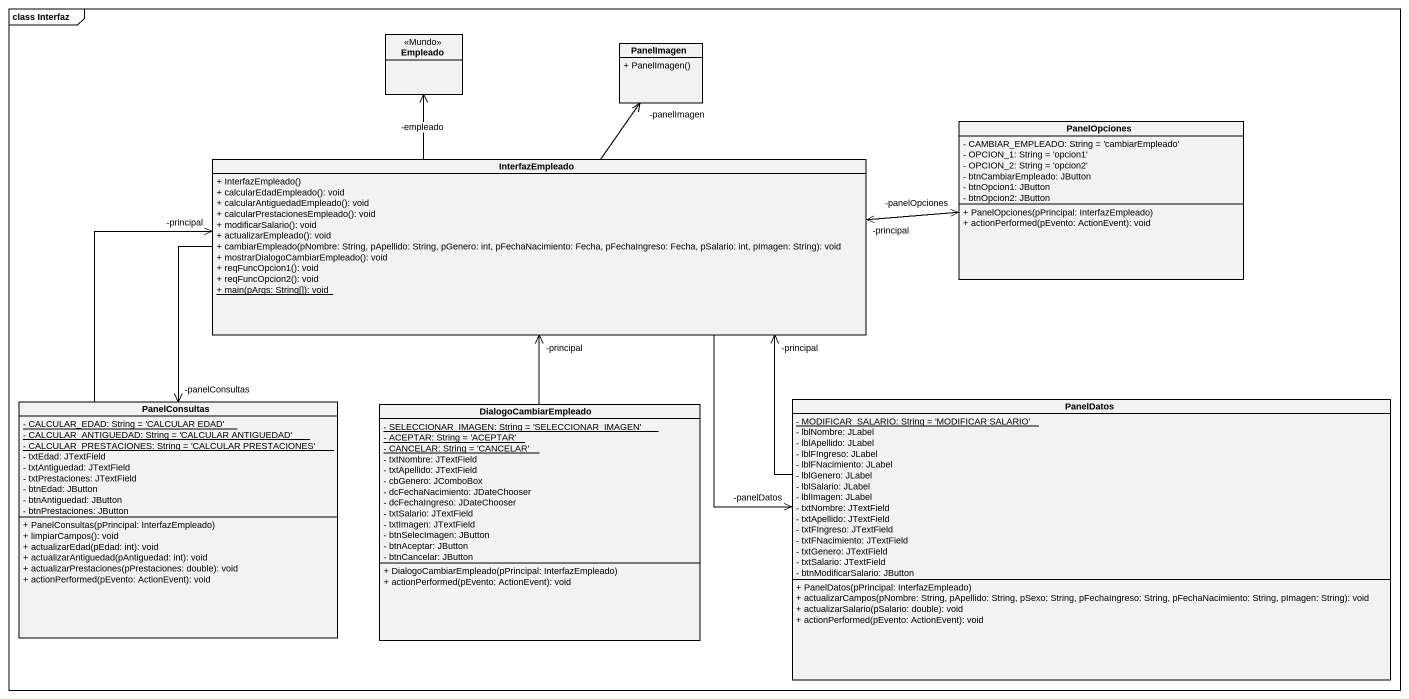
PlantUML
@startuml
mainframe class Interfaz
hide circle
hide empty members
skinparam classAttributeIconSize 0
class Empleado <<Mundo>>
class PanelImagen {
  + PanelImagen()
}
class PanelOpciones {
  - CAMBIAR_EMPLEADO: String = 'cambiarEmpleado'
  - OPCION_1: String = 'opcion1'
  - OPCION_2: String = 'opcion2'
  - btnCambiarEmpleado: JButton
  - btnOpcion1: JButton
  - btnOpcion2: JButton
  + PanelOpciones(pPrincipal: InterfazEmpleado)
  + actionPerformed(pEvento: ActionEvent): void
}
class InterfazEmpleado {
  + InterfazEmpleado()
  + calcularEdadEmpleado(): void
  + calcularAntiguedadEmpleado(): void
  + calcularPrestacionesEmpleado(): void
  + modificarSalario(): void
  + actualizarEmpleado(): void
  + cambiarEmpleado(pNombre: String, pApellido: String, pGenero: int, pFechaNacimiento: Fecha, pFechaIngreso: Fecha, pSalario: int, pImagen: String): void
  + mostrarDialogoCambiarEmpleado(): void
  + reqFuncOpcion1(): void
  + reqFuncOpcion2(): void
  {static} + main(pArgs: String[]): void
}
class PanelConsultas {
  {static} - CALCULAR_EDAD: String = 'CALCULAR EDAD'
  {static} - CALCULAR_ANTIGUEDAD: String = 'CALCULAR ANTIGUEDAD'
  {static} - CALCULAR_PRESTACIONES: String = 'CALCULAR PRESTACIONES'
  - txtEdad: JTextField
  - txtAntiguedad: JTextField
  - txtPrestaciones: JTextField
  - btnEdad: JButton
  - btnAntiguedad: JButton
  - btnPrestaciones: JButton
  + PanelConsultas(pPrincipal: InterfazEmpleado)
  + limpiarCampos(): void
  + actualizarEdad(pEdad: int): void
  + actualizarAntiguedad(pAntiguedad: int): void
  + actualizarPrestaciones(pPrestaciones: double): void
  + actionPerformed(pEvento: ActionEvent): void
}
class DialogoCambiarEmpleado {
  {static} - SELECCIONAR_IMAGEN: String = 'SELECCIONAR_IMAGEN'
  {static} - ACEPTAR: String = 'ACEPTAR'
  {static} - CANCELAR: String = 'CANCELAR'
  - txtNombre: JTextField
  - txtApellido: JTextField
  - cbGenero: JComboBox
  - dcFechaNacimiento: JDateChooser
  - dcFechaIngreso: JDateChooser
  - txtSalario: JTextField
  - txtImagen: JTextField
  - btnSelecImagen: JButton
  - btnAceptar: JButton
  - btnCancelar: JButton
  + DialogoCambiarEmpleado(pPrincipal: InterfazEmpleado)
  + actionPerformed(pEvento: ActionEvent): void
}
class PanelDatos {
  {static} - MODIFICAR_SALARIO: String = 'MODIFICAR SALARIO'
  - lblNombre: JLabel
  - lblApellido: JLabel
  - lblFIngreso: JLabel
  - lblFNacimiento: JLabel
  - lblGenero: JLabel
  - lblSalario: JLabel
  - lblImagen: JLabel
  - txtNombre: JTextField
  - txtApellido: JTextField
  - txtFIngreso: JTextField
  - txtFNacimiento: JTextField
  - txtGenero: JTextField
  - txtSalario: JTextField
  - btnModificarSalario: JButton
  + PanelDatos(pPrincipal: InterfazEmpleado)
  + actualizarCampos(pNombre: String, pApellido: String, pSexo: String, pFechaIngreso: String, pFechaNacimiento: String, pImagen: String): void
  + actualizarSalario(pSalario: double): void
  + actionPerformed(pEvento: ActionEvent): void
}
PanelOpciones -left-> "-principal" InterfazEmpleado
InterfazEmpleado -up-> Empleado : -empleado
InterfazEmpleado -up-> "-panelImagen" PanelImagen
InterfazEmpleado -right-> "-panelOpciones" PanelOpciones
InterfazEmpleado --> "-panelConsultas" PanelConsultas
InterfazEmpleado -right-> "-panelDatos" PanelDatos
PanelConsultas -up-> "-principal" InterfazEmpleado
DialogoCambiarEmpleado -up-> "-principal" InterfazEmpleado
PanelDatos -left-> "-principal" InterfazEmpleado
@enduml
